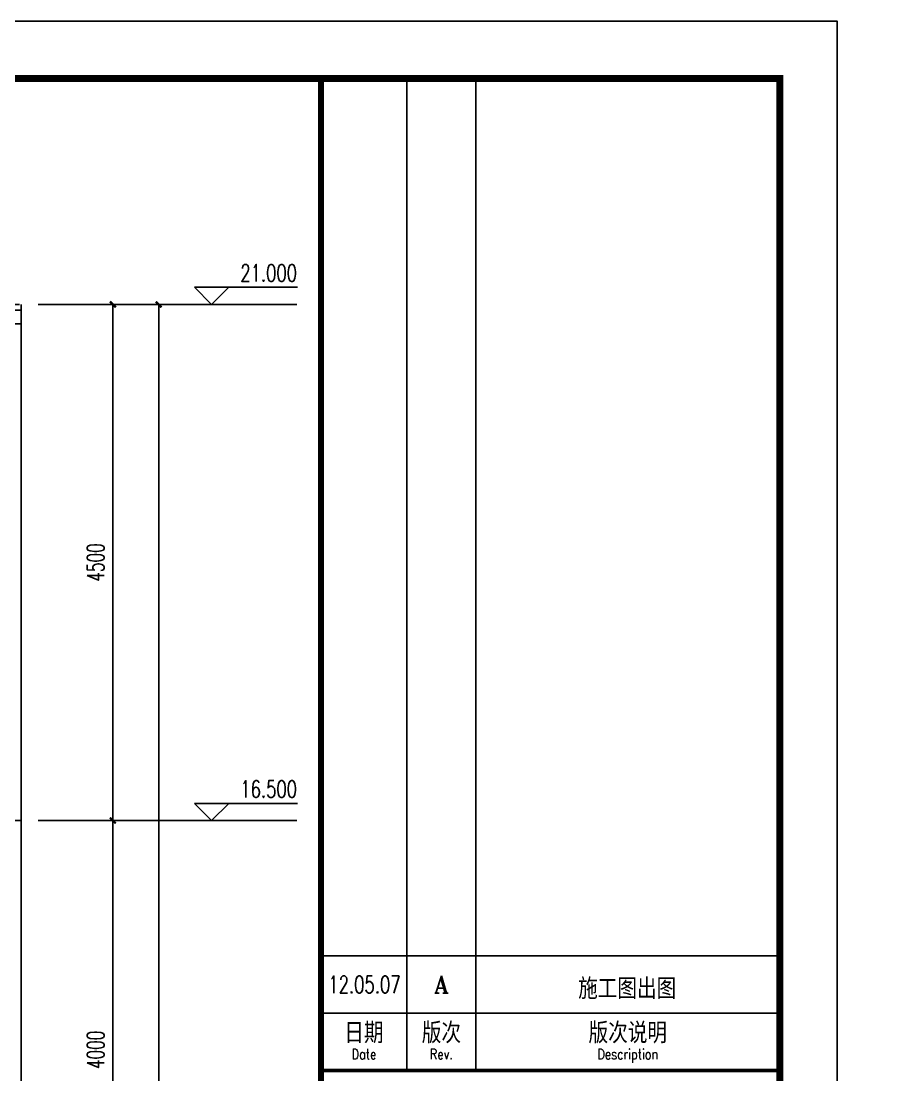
# Model space of a CAD drawing. Extents: x 239268 to 489116, y -316056 to -246175.
# Drawn here: x 342758 to 350280, y -290490 to -281302 of the extents above; entities that cross this region are included whole.
import ezdxf
from ezdxf.enums import TextEntityAlignment as Align

# ---------------------------------------------------------------- set-up
doc = ezdxf.new("R2010")
doc.units = 0
doc.header["$LTSCALE"] = 1000
doc.header["$MEASUREMENT"] = 0
doc.linetypes.add('DOTE', pattern=[2.42, 2, -0.2, 0.02, -0.2])
doc.layers.get('0').update_dxf_attribs({"linetype": 'CONTINUOUS'})
doc.layers.get('Defpoints').update_dxf_attribs({"color": 6, "linetype": 'CONTINUOUS'})
for name, color, linetype in [('3-ban', 84, 'CONTINUOUS'), ('3-liang-s', 120, 'CONTINUOUS'), ('DIM_ELEV', 3, 'CONTINUOUS'), ('DIM_SYMB', 3, 'CONTINUOUS'), ('DOTE', 26, 'DOTE'), ('PUB_DIM', 3, 'CONTINUOUS'), ('PUB_TEXT', 7, 'CONTINUOUS'), ('WALL', 2, 'CONTINUOUS'), ('图框', 85, 'CONTINUOUS'), ('面层', 185, 'CONTINUOUS')]:
    doc.layers.add(name, color=color, linetype=linetype)
doc.styles.add('_TCH_DIM', font='SIMPLEX', dxfattribs={"bigfont": 'GBCBIG'})
doc.styles.add('DIM_FONT', font='SIMPLEX.shx', dxfattribs={"width": 0.65})
doc.styles.add('TKZ1_tjhts.shx', font='tjromant.shx', dxfattribs={"bigfont": 'tjhts.shx'})
doc.styles.add('TKZ2_tjkts.shx', font='tjromant.shx', dxfattribs={"bigfont": 'tjkts.shx'})
doc.dimstyles.new('DIMN50', dxfattribs={"dimscale": 0.5, "dimtxt": 300, "dimasz": 100, "dimexe": 250, "dimexo": 300, "dimgap": 150, "dimtad": 1, "dimdec": 0, "dimzin": 0, "dimdsep": 46, "dimtxsty": 'DIM_FONT', "dimblk": 'ARCHTICK', "dimcen": 0.09, "dimclrt": 7, "dimazin": 2, "dimtfac": 1, "dimtdec": 0, "dimtix": 1, "dimtmove": 2, "dimatfit": 3, "dimfxl": 0, "dimtolj": 1, "dimtzin": 0, "dimarcsym": 0})

# ---------------------------------------------------------------- blocks, each defined once
blk = doc.blocks.new('_ArchTick')
at = {"color": 0, "linetype": 'ByBlock', "const_width": 0.4}
blk.add_lwpolyline([(-0.5, -0.5), (0.5, 0.5)], dxfattribs=at)
blk = doc.blocks.new('*D529')
at = {"layer": 'Defpoints', "color": 0}
for p in [(342757.5, -288272.4), (343557.5, -288272.4), (342757.5, -292272.4)]:
    blk.add_point(p, dxfattribs=at)
at = {"layer": 'PUB_DIM', "color": 0, "lineweight": -2}
for p, q in [((342907.5, -288272.4), (343682.5, -288272.4)), ((343557.5, -292272.4), (343557.5, -288272.4)), ((342907.5, -292272.4), (343682.5, -292272.4))]:
    blk.add_line(p, q, dxfattribs=at)
at = {"layer": 'PUB_DIM', "color": 0, "lineweight": -2, "xscale": 50, "yscale": 50, "zscale": 50}
for p, rotation in [((343557.5, -288272.4), 90), ((343557.5, -292272.4), 270)]:
    blk.add_blockref('_ArchTick', p, dxfattribs=dict(at, rotation=rotation))
at = {"layer": 'PUB_DIM', "color": 7, "insert": (343407.5, -290272.4), "char_height": 150, "attachment_point": 5, "rotation": 90, "style": 'DIM_FONT'}
blk.add_mtext('\\A1;4000', dxfattribs=at)
blk = doc.blocks.new('*D530')
at = {"layer": 'Defpoints', "color": 0}
for p in [(342757.5, -283772.4), (343557.5, -283772.4), (342757.5, -288272.4)]:
    blk.add_point(p, dxfattribs=at)
at = {"layer": 'PUB_DIM', "color": 0, "lineweight": -2}
for p, q in [((342907.5, -283772.4), (343682.5, -283772.4)), ((343557.5, -288272.4), (343557.5, -283772.4)), ((342907.5, -288272.4), (343682.5, -288272.4))]:
    blk.add_line(p, q, dxfattribs=at)
at = {"layer": 'PUB_DIM', "color": 0, "lineweight": -2, "xscale": 50, "yscale": 50, "zscale": 50}
for p, rotation in [((343557.5, -283772.4), 90), ((343557.5, -288272.4), 270)]:
    blk.add_blockref('_ArchTick', p, dxfattribs=dict(at, rotation=rotation))
at = {"layer": 'PUB_DIM', "color": 7, "insert": (343407.5, -286022.4), "char_height": 150, "attachment_point": 5, "rotation": 90, "style": 'DIM_FONT'}
blk.add_mtext('\\A1;4500', dxfattribs=at)
blk = doc.blocks.new('*D493')
at = {"layer": 'Defpoints', "color": 0}
for p in [(342757.5, -283772.4), (343957.5, -283772.4), (342757.5, -304772.4)]:
    blk.add_point(p, dxfattribs=at)
at = {"layer": 'PUB_DIM', "color": 0, "lineweight": -2}
for p, q in [((342907.5, -283772.4), (344082.5, -283772.4)), ((343957.5, -304772.4), (343957.5, -283772.4)), ((342907.5, -304772.4), (344082.5, -304772.4))]:
    blk.add_line(p, q, dxfattribs=at)
at = {"layer": 'PUB_DIM', "color": 0, "lineweight": -2, "xscale": 50, "yscale": 50, "zscale": 50}
for p, rotation in [((343957.5, -283772.4), 90), ((343957.5, -304772.4), 270)]:
    blk.add_blockref('_ArchTick', p, dxfattribs=dict(at, rotation=rotation))
at = {"layer": 'PUB_DIM', "color": 7, "insert": (343807.5, -294272.4), "char_height": 150, "attachment_point": 5, "rotation": 90, "style": 'DIM_FONT'}
blk.add_mtext('\\A1;21000', dxfattribs=at)
blk = doc.blocks.new('TJAD_TK_A1')
for p, q in [((1266.38, 940.45), (1266.38, 767.45)), ((1278.38, 940.45), (1278.38, 767.45)), ((1251.38, 777.45), (1263.38, 777.45)), ((1251.38, 777.45), (1331.38, 777.45)), ((1251.38, 767.45), (1331.38, 767.45))]:
    blk.add_line(p, q)
for points, const_width in [([(1251.38, 940.45), (1251.38, 366.45)], 1), ([(1251.38, 767.45), (1331.38, 767.45)], 0.6)]:
    blk.add_lwpolyline(points, dxfattribs=dict(const_width=const_width))
at = {"layer": '图框'}
for p, q in [((1341.38, 950.45), (500.38, 950.45)), ((1341.38, 356.45), (1341.38, 950.45)), ((1251.38, 787.45), (1331.38, 787.45))]:
    blk.add_line(p, q, dxfattribs=at)
at = {"layer": '图框', "const_width": 1.2}
blk.add_lwpolyline([(1331.38, 940.45), (525.38, 940.45), (525.38, 366.45), (1331.38, 366.45)], close=True, dxfattribs=at)
at = {"style": 'TKZ2_tjkts.shx'}
for s, p in [('日期', (1258.88, 774)), ('版次', (1272.38, 774)), ('版次说明', (1304.88, 774))]:
    blk.add_text(s, height=3.6, dxfattribs=at).set_placement(p, align=Align.MIDDLE_CENTER)
at = {"style": 'TKZ2_tjkts.shx', "width": 0.8}
for s, p in [('Date', (1258.88, 770.3)), ('Rev.', (1272.38, 770.3)), ('Description', (1304.88, 770.3))]:
    blk.add_text(s, height=1.8, dxfattribs=at).set_placement(p, align=Align.MIDDLE_CENTER)
blk = doc.blocks.new('*D830')
at = {"layer": '3-ban', "color": 0, "lineweight": -2}
for p, q in [((329212.7, -308558.4), (329212.7, -308508.4)), ((329696.4, -308558.4), (329087.7, -308558.4)), ((329212.7, -308558.4), (329212.7, -308668.4)), ((329806.4, -308668.4), (329087.7, -308668.4)), ((329212.7, -308668.4), (329212.7, -308718.4))]:
    blk.add_line(p, q, dxfattribs=at)
at = {"layer": '3-liang-s', "color": 0, "lineweight": -2}
for p, q in [((422981.3, -284372.1), (422606.3, -284372.1)), ((422731.3, -284372.1), (422731.3, -284322.1)), ((422731.3, -284472.1), (422731.3, -284372.1)), ((422981.3, -284472.1), (422606.3, -284472.1)), ((422731.3, -284472.1), (422731.3, -284522.1))]:
    blk.add_line(p, q, dxfattribs=at)
at = {"layer": 'Defpoints', "color": 0}
for p in [(422731.3, -284372.1), (423131.3, -284372.1), (423131.3, -284472.1), (329846.4, -308558.4), (329212.7, -308668.4), (329956.4, -308668.4)]:
    blk.add_point(p, dxfattribs=at)
at = {"layer": '3-ban', "color": 0, "lineweight": -2, "xscale": 50, "yscale": 50, "zscale": 50}
for p, rotation in [((329212.7, -308558.4), 270), ((329212.7, -308668.4), 90)]:
    blk.add_blockref('_ArchTick', p, dxfattribs=dict(at, rotation=rotation))
at = {"layer": '3-liang-s', "color": 0, "lineweight": -2, "xscale": 50, "yscale": 50, "zscale": 50}
for p, rotation in [((422731.3, -284372.1), 270), ((422731.3, -284472.1), 90)]:
    blk.add_blockref('_ArchTick', p, dxfattribs=dict(at, rotation=rotation))
at = {"layer": '3-ban', "color": 7, "insert": (328879.6, -308613.4), "char_height": 150, "attachment_point": 5, "rotation": 90, "style": 'DIM_FONT'}
blk.add_mtext('\\A1;50', dxfattribs=at)
at = {"layer": '3-liang-s', "color": 7, "insert": (422581.3, -284422.1), "char_height": 150, "attachment_point": 5, "rotation": 90, "style": 'DIM_FONT'}
blk.add_mtext('\\A1;100', dxfattribs=at)
blk = doc.blocks.new('*D831')
at = {"layer": '3-ban', "color": 0, "lineweight": -2}
for p, q in [((329806.4, -308668.4), (329087.7, -308668.4)), ((329212.7, -308668.4), (329212.7, -309108.4)), ((329916.4, -309108.4), (329087.7, -309108.4))]:
    blk.add_line(p, q, dxfattribs=at)
at = {"layer": '3-liang-s', "color": 0, "lineweight": -2}
for p, q in [((432013.3, -284372.1), (431638.3, -284372.1)), ((431763.3, -284872.1), (431763.3, -284372.1)), ((432013.3, -284872.1), (431638.3, -284872.1))]:
    blk.add_line(p, q, dxfattribs=at)
at = {"layer": 'Defpoints', "color": 0}
for p in [(431763.3, -284372.1), (432163.3, -284372.1), (432163.3, -284872.1), (329956.4, -308668.4), (329212.7, -309108.4), (330066.4, -309108.4)]:
    blk.add_point(p, dxfattribs=at)
at = {"layer": '3-ban', "color": 0, "lineweight": -2, "xscale": 50, "yscale": 50, "zscale": 50}
for p, rotation in [((329212.7, -308668.4), 90), ((329212.7, -309108.4), 270)]:
    blk.add_blockref('_ArchTick', p, dxfattribs=dict(at, rotation=rotation))
at = {"layer": '3-liang-s', "color": 0, "lineweight": -2, "xscale": 50, "yscale": 50, "zscale": 50}
for p, rotation in [((431763.3, -284372.1), 90), ((431763.3, -284872.1), 270)]:
    blk.add_blockref('_ArchTick', p, dxfattribs=dict(at, rotation=rotation))
at = {"layer": '3-ban', "color": 7, "insert": (329062.7, -308888.4), "char_height": 150, "attachment_point": 5, "rotation": 90, "style": 'DIM_FONT'}
blk.add_mtext('\\A1;200', dxfattribs=at)
at = {"layer": '3-liang-s', "color": 7, "insert": (431613.3, -284622.1), "char_height": 150, "attachment_point": 5, "rotation": 90, "style": 'DIM_FONT'}
blk.add_mtext('\\A1;500', dxfattribs=at)

msp = doc.modelspace()

# ---------------------------------------------------------------- linework, layer by layer
at = {"layer": 'DIM_ELEV'}
for p, q in [((344418.6, -283772.4), (344268.6, -283622.4)), ((344268.6, -283622.4), (345168.6, -283622.4)), ((344418.6, -283772.4), (344568.6, -283622.4)), ((343557.5, -283772.4), (344568.6, -283772.4)), ((344418.6, -288272.4), (344268.6, -288122.4)), ((344268.6, -288122.4), (345168.6, -288122.4)), ((344418.6, -288272.4), (344568.6, -288122.4)), ((343557.5, -288272.4), (344568.6, -288272.4))]:
    msp.add_line(p, q, dxfattribs=at)
at = {"layer": 'DIM_SYMB'}
msp.add_lwpolyline([(342757.5, -283772.4), (342757.5, -294301.1), (342862.5, -294339.3), (342652.5, -294376.4), (342757.5, -294413.6), (342757.5, -304942.4)], dxfattribs=at)
at = {"layer": 'DOTE'}
for p, q in [((345162.7, -283772.4), (330473.8, -283772.4)), ((345162.7, -288272.4), (330473.8, -288272.4))]:
    msp.add_line(p, q, dxfattribs=at)
at = {"layer": 'WALL'}
for p, q in [((342757.5, -283822.4), (333384.9, -283822.4)), ((342757.5, -283942.4), (342134.9, -283942.4))]:
    msp.add_line(p, q, dxfattribs=at)
at = {"layer": '图框'}
msp.add_lwpolyline([(307822.1, -281301.7), (349872.1, -281301.7), (349872.1, -311001.7), (307822.1, -311001.7)], close=True, dxfattribs=at)
at = {"layer": '面层'}
msp.add_lwpolyline([(342757.5, -288272.4), (340134.9, -288272.4)], dxfattribs=at)

# ---------------------------------------------------------------- block references
at = {"layer": '图框', "xscale": 50, "yscale": 50, "zscale": 50}
msp.add_blockref('TJAD_TK_A1', (282803.1, -328824.2), dxfattribs=at)

# ---------------------------------------------------------------- texts
at = {"layer": 'PUB_TEXT', "style": '_TCH_DIM', "width": 0.705882}
for s, p in [('21.000', (344668.6, -283572.4)), ('16.500', (344668.6, -288072.4))]:
    msp.add_text(s, height=148.75, dxfattribs=at).set_placement(p)
at = {"layer": '图框', "style": 'TKZ1_tjhts.shx', "width": 0.7}
msp.add_text('12.05.07', height=150, dxfattribs=at).set_placement((345751, -289701.7), align=Align.MIDDLE_CENTER)
at = {"layer": '图框', "style": 'TKZ1_tjhts.shx'}
for s, height, p in [('A', 150, (346422.1, -289701.7)), ('施工图出图', 180, (348041.8, -289738.4))]:
    msp.add_text(s, height=height, dxfattribs=at).set_placement(p, align=Align.MIDDLE_CENTER)

# ---------------------------------------------------------------- dimensions: what is measured, and where the dimension line sits
at = {"layer": '3-ban'}
dim = msp.add_linear_dim(base=(329212.7, -308668.4), p1=(329846.4, -308558.4), p2=(329956.4, -308668.4), angle=90, text='50', dimstyle='DIMN50', dxfattribs=at)
dim.commit()
dim.dimension.update_dxf_attribs({"geometry": '*D830', "text_midpoint": (328879.6, -308613.4), "dimtype": 160})
dim = msp.add_linear_dim(base=(329212.7, -309108.4), p1=(329956.4, -308668.4), p2=(330066.4, -309108.4), angle=90, text='200', dimstyle='DIMN50', dxfattribs=at)
dim.commit()
dim.dimension.update_dxf_attribs({"geometry": '*D831', "text_midpoint": (329062.7, -308888.4)})
at = {"layer": '3-liang-s'}
for base, p1, p2, picture, middle in [((422731.3, -284372.1), (423131.3, -284472.1), (423131.3, -284372.1), '*D830', (422581.3, -284422.1)), ((431763.3, -284372.1), (432163.3, -284872.1), (432163.3, -284372.1), '*D831', (431613.3, -284622.1))]:
    dim = msp.add_linear_dim(base=base, p1=p1, p2=p2, angle=90, dimstyle='DIMN50', dxfattribs=at)
    dim.commit()
    dim.dimension.update_dxf_attribs({"geometry": picture, "text_midpoint": middle})
at = {"layer": 'PUB_DIM'}
for p1, p2, distance, picture, middle in [((342757.5, -288272.4), (342757.5, -283772.4), -800, '*D530', (343407.5, -286022.4)), ((342757.5, -304772.4), (342757.5, -283772.4), -1200, '*D493', (343807.5, -294272.4)), ((342757.5, -292272.4), (342757.5, -288272.4), -800, '*D529', (343407.5, -290272.4))]:
    dim = msp.add_aligned_dim(p1=p1, p2=p2, distance=distance, dimstyle='DIMN50', dxfattribs=at)
    dim.commit()
    dim.dimension.update_dxf_attribs({"geometry": picture, "text_midpoint": middle})

doc.saveas('drawing.dxf')
